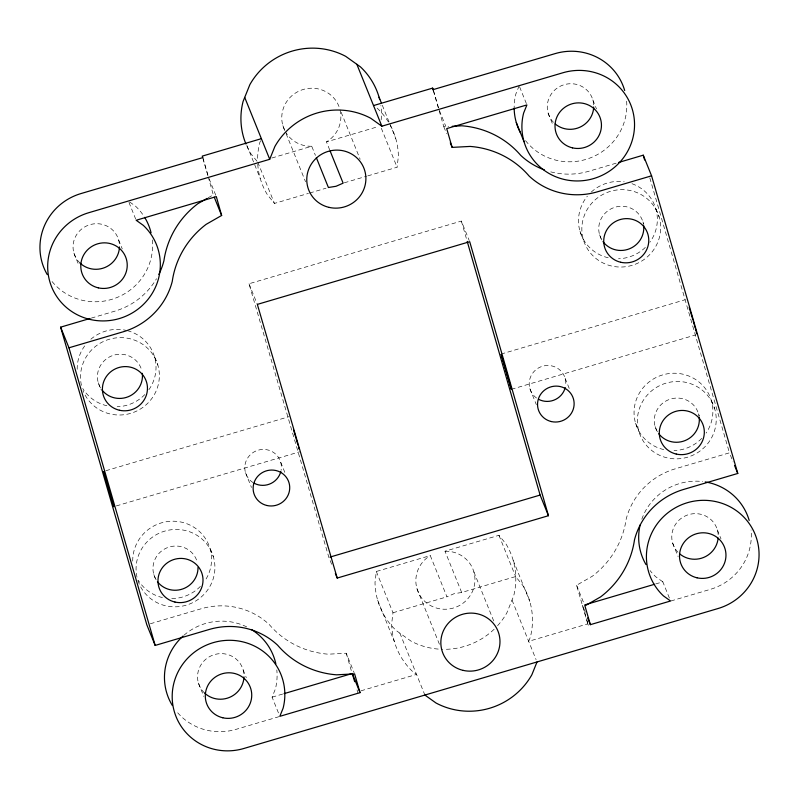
<?xml version="1.0" encoding="UTF-8"?>
<svg xmlns="http://www.w3.org/2000/svg" width="799" height="799" viewBox="0 0 799 799"><rect width="100%" height="100%" fill="white"/><g stroke="black" fill="none" stroke-linecap="round" stroke-linejoin="round"><path stroke-width="0.6" stroke-dasharray="4 3" d="M381.133 119.9L381.712 115.036A70.652 68.844 -22 0 0 380.893 105.448M367.76 175.89L397.083 167.231L398.391 156.304A70.652 68.844 -22 0 0 389.682 124.115M585.357 612.274L582.631 605.512L588.374 625.347L587.784 623.879L528.678 641.317L530.326 637.252A70.652 68.844 -22 0 0 522.556 585.058L515.625 576.558L461.672 592.488L454.032 593.717L446.941 596.833L430.271 555.575L376.319 571.495L375.011 582.431A70.652 68.844 -22 0 0 396.314 630.621L411.046 641.138A70.652 68.844 -22 0 0 442.706 649.317M376.319 571.495L392.988 612.763L391.68 623.689A70.652 68.844 -22 0 0 412.983 671.879L416.539 674.426L358.631 691.515M260.564 140.704L259.745 142.741A70.652 68.844 -22 0 0 257.598 160.689M278.461 712.948L272.089 697.167L275.375 689.028A56.519 55.071 -22 0 0 276.814 669.872M519.17 85.763L515.884 93.912A56.519 55.071 -22 0 0 514.166 108.274M208.139 197.802L213.303 194.846L208.649 178.327M587.784 623.879L576.588 585.248L592.249 576.279A87.56 85.313 -22 0 0 626.156 519.22A70.652 68.844 -22 0 1 675.245 468.823L729.437 452.833L733.142 462.002M271.85 158.012L311.73 146.247L315.435 155.415M329.697 149.922L326.461 141.892L378.067 126.661M257.747 164.284A70.652 68.844 -22 0 0 267.515 194.926L274.447 203.425L308.464 193.388M309.632 193.038L326.052 188.194M344.299 182.811L366.581 176.229M91.266 318.122L114.826 311.161A70.652 68.844 -22 0 0 156.514 278.701M616.149 163.186L589.043 171.186A70.652 68.844 -22 0 1 547.904 171.066M331.655 564.304L328.878 557.422L249.008 283.765L461.373 221.073L469.243 240.559M105.877 470.721L289.158 416.629M501.033 354.087L685.202 299.725M116.304 505.927L299.655 451.815M511.38 389.313L695.629 334.931M150.362 623.759L201.018 608.808A70.652 68.844 -22 0 1 269.273 624.558A87.56 85.313 -22 0 0 328.279 654.191L346.257 653.232L354.127 672.718M461.672 592.488L445.003 551.23L498.956 535.3L505.887 543.799A70.652 68.844 -22 0 1 513.657 595.984L506.856 612.863A70.652 68.844 -22 0 1 497.537 625.737M392.988 612.763L446.941 596.833M272.089 697.167L284.054 693.642M655.649 583.959L662.83 581.832L669.662 598.741M279.141 716.633L236.095 729.337A56.519 55.071 -22 0 1 175.81 710.501M670.87 600.998L710.321 589.362A56.519 55.071 -22 0 0 751.03 529.887M433.308 90.467L443.815 126.751L448.609 126.502M662.83 581.832L655.719 576.758A56.519 55.071 -22 0 1 650.036 570.526M257.008 161.218L250.846 153.668A70.652 68.844 -22 0 1 246.412 145.138M655.859 208.899L659.195 217.158A39.57 38.552 -22 0 1 611.575 266.027A39.57 38.552 -22 0 1 592.998 201.877A39.57 38.552 -22 0 1 659.195 217.158M642.935 221.952L643.844 224.209M592.838 99.915L596.483 108.934M711.41 400.718L714.745 408.968A39.57 38.552 -22 0 1 667.125 457.847A39.57 38.552 -22 0 1 648.548 393.687A39.57 38.552 -22 0 1 714.745 408.968M698.486 413.772L699.395 416.019M599.58 234.756L602.306 241.508M717.352 529.847L720.988 538.856M548.134 113.118L553.138 125.513M579.984 231.301L583.32 239.55M519.63 86.891L526.461 103.8M655.12 426.566L657.397 432.189M635.535 423.11L638.86 431.36M672.638 543.04L678.101 556.563M565.113 378.237L569.737 389.702M439.42 110.572L445.792 126.342M443.815 126.751L446.591 133.633M529.877 388.634L536.359 404.684M576.588 585.248L584.928 605.882M382.312 105.258L389.253 122.457M389.722 123.595L395.735 138.497M381.333 128.259L397.083 167.231M341.163 112.279L360.149 159.271M513.148 560.239L529.827 601.497M498.956 535.3L515.625 576.558M512.009 600.059L536.089 659.664M473.857 571.834L493.772 621.123M282.866 125.633L285.642 132.514M286.112 133.653L305.558 181.792M257.777 162.167L274.447 203.425M246.821 145.258L260.244 178.497M416.948 588.633L439.64 644.793M399.87 633.158L424.878 695.05M209.038 178.567L215.87 195.475M377.657 600.229L394.326 641.487M249.008 283.765L257.348 304.389M280.699 462.192L285.333 473.647M245.473 472.589L251.495 487.49M135.71 219.136L128.429 201.098L135.54 206.182A56.519 55.071 -22 0 1 144.02 216.339M118.622 239.9L122.267 248.908M154.537 356.883L157.872 365.133M210.087 548.693L213.423 556.943M243.126 669.822L246.312 677.712M73.907 253.093L78.921 265.488M98.257 382.731L100.984 389.483M198.422 683.015L203.885 696.538M153.808 574.541L156.075 580.164M649.817 177.897L729.437 452.833M433.557 90.766L438.971 109.443M357.023 689.837L358.042 693.342M202.836 157.603L208.249 176.279M346.257 653.232L351.68 671.969M202.916 158.462L207.99 175.97M461.373 221.073L466.876 240.219M445.003 551.23A29.673 28.914 -22 0 1 473.328 589.282A29.673 28.914 -22 0 1 426.716 603.045A29.673 28.914 -22 0 1 430.271 555.575M494.142 629.232A70.652 68.844 -22 0 1 443.934 649.327M641.807 519.21A56.519 55.071 -22 0 1 702.8 481.567M183.97 635.235A56.519 55.071 -22 0 1 247.191 627.135M626.636 101.163A56.519 55.071 -22 0 1 590.461 157.842A56.519 55.071 -22 0 1 525.522 140.604M152.299 239.94A56.519 55.071 -22 0 1 117.393 297.358A56.519 55.071 -22 0 1 52.055 281.528M553.437 122.307A23.311 22.722 -22 0 1 561.857 85.503A23.311 22.722 -22 0 1 593.717 105.788M80.07 263.121A23.311 22.722 -22 0 1 87.081 225.718A23.311 22.722 -22 0 1 119.5 245.772M677.952 552.239A23.311 22.722 -22 0 1 686.371 515.425A23.311 22.722 -22 0 1 718.221 535.72M204.574 693.053A23.311 22.722 -22 0 1 211.585 655.639A23.311 22.722 -22 0 1 244.005 675.694M377.088 108.105A70.652 68.844 -22 0 1 388.474 122.067M340.054 109.872A29.673 28.914 -22 0 1 326.461 141.892M311.73 146.247A29.673 28.914 -22 0 1 285.922 132.534M284.863 130.656A29.673 28.914 -22 0 1 300.654 90.367A29.673 28.914 -22 0 1 339.775 108.834M536.548 398.032A18.367 17.898 -22 0 1 531.325 375.3A18.367 17.898 -22 0 1 553.517 366.371A18.367 17.898 -22 0 1 565.492 386.386M253.133 482.636A18.367 17.898 -22 0 1 246.561 459.964A18.367 17.898 -22 0 1 268.734 450.197A18.367 17.898 -22 0 1 281.088 470.331M132.724 561.118A39.57 38.552 -22 0 1 183.48 522.636A39.57 38.552 -22 0 1 204.754 581.063M200.409 586.366A39.57 38.552 -22 0 1 170.407 598.571M162.467 597.562A39.57 38.552 -22 0 1 138.277 580.294M127.381 330.666A39.57 38.552 -22 0 1 148.544 390.182M144.859 394.556A39.57 38.552 -22 0 1 117.143 406.751M106.926 405.752A39.57 38.552 -22 0 1 82.736 388.484M77.183 369.308A39.57 38.552 -22 0 1 86.062 344.149M90.836 339.245A39.57 38.552 -22 0 1 126.282 330.396M663.789 449.587A39.57 38.552 -22 0 1 636.633 398.781A39.57 38.552 -22 0 1 691.694 377.288A39.57 38.552 -22 0 1 706.076 433.088M701.732 438.391A39.57 38.552 -22 0 1 674.006 450.586M631.969 183.7A39.57 38.552 -22 0 1 649.867 242.207M645.372 247.38A39.57 38.552 -22 0 1 618.466 258.776M608.239 257.777A39.57 38.552 -22 0 1 587.375 196.174M591.3 192.03A39.57 38.552 -22 0 1 624.239 181.802M156.135 579.804A22.612 22.032 -22 0 1 166.582 547.994A22.612 22.032 -22 0 1 197.163 561.747M100.584 387.984A22.612 22.032 -22 0 1 111.031 356.184A22.612 22.032 -22 0 1 141.613 369.927M657.447 431.83A22.612 22.032 -22 0 1 668.993 399.57A22.612 22.032 -22 0 1 699.005 416.009M601.897 240.01A22.612 22.032 -22 0 1 613.442 207.76A22.612 22.032 -22 0 1 643.455 224.199M136.989 577.178A39.57 38.552 -22 0 1 186.267 530.736A39.57 38.552 -22 0 1 203.745 594.626A39.57 38.552 -22 0 1 137.867 580.404M81.438 385.368A39.57 38.552 -22 0 1 129.977 338.736A39.57 38.552 -22 0 1 149.233 401.697A39.57 38.552 -22 0 1 83.076 390.701"/><path stroke-width="1.2" d="M60.624 327.161L68.964 347.795L123.166 331.795A70.652 68.844 -22 0 0 172.254 281.408A87.56 85.313 -22 0 1 206.152 224.339L221.643 215.47L216.319 196.604L136.17 220.264L143.281 225.338A56.519 55.071 -22 0 1 136.939 309.902A56.519 55.071 -22 0 1 53.293 290.596A56.519 55.071 -22 0 1 88.679 212.734L269.722 159.301L274.876 146.497A70.652 68.844 -22 0 1 370.686 118.222L381.862 126.202L562.905 72.759A56.519 55.071 -22 0 1 634.256 119.111A56.519 55.071 -22 0 1 574.091 180.874A56.519 55.071 -22 0 1 523.625 113.068L526.911 104.919L446.711 128.599L452.144 147.386L470.132 146.427A87.56 85.313 -22 0 1 529.138 176.06A70.652 68.844 -22 0 0 597.382 191.82L651.575 175.82L737.777 473.457L683.574 489.457A70.652 68.844 -22 0 0 634.486 539.844A87.56 85.313 -22 0 1 600.588 596.903L584.928 605.882L590.371 624.668L670.571 600.988L663.46 595.914A56.519 55.071 -22 0 1 669.802 511.35A56.519 55.071 -22 0 1 753.447 530.656A56.519 55.071 -22 0 1 718.061 608.518L243.835 748.493A56.519 55.071 -22 0 1 172.474 702.141A56.519 55.071 -22 0 1 232.649 640.379A56.519 55.071 -22 0 1 283.116 708.184L279.83 716.333L360.029 692.653L354.596 673.867L336.609 674.825A87.56 85.313 -22 0 1 277.603 645.192A70.652 68.844 -22 0 0 209.358 629.432L155.166 645.432L146.826 624.798L60.624 327.161L90.087 318.461M537.018 661.952L531.864 674.756A70.652 68.844 -22 0 1 436.054 703.03L424.878 695.05M207.111 198.392L197.812 203.715A87.56 85.313 -22 0 0 163.915 260.774A70.652 68.844 -22 0 1 158.821 274.437M261.383 138.666L202.237 156.125L202.836 157.603L80.939 193.578A56.519 55.071 -22 0 0 47.271 274.616M373.523 105.568L432.629 88.12L433.218 89.598L555.165 53.603A56.519 55.071 -22 0 1 624.688 90.517M618.506 162.497L643.245 155.186L651.575 175.82M330.067 557.073L540.114 495.07L548.454 515.705L337.208 578.057L335.36 573.472M284.054 693.642L351.101 673.847M585.028 604.803L654.451 584.309M452.204 126.302L461.792 125.793A87.56 85.313 -22 0 1 520.798 155.435A70.652 68.844 -22 0 0 544.419 169.907M734.531 465.437L737.777 473.457M516.294 122.517L524.034 141.673M450.296 142.801L452.144 147.386M379.066 97.238L381.383 102.971M587.635 617.907L590.371 624.668M356.853 64.31L381.862 126.202M330.157 151.061L343.131 183.161L336.039 186.277L328.399 187.505L316.364 157.703M244.714 97.408L269.722 159.301M214.232 197.133L221.643 215.47M352.289 673.497L360.029 692.653M689.187 307.525L690.466 311.69M293.583 430.072L295.62 436.903M690.805 312.828L692.823 319.66M337.208 578.057L257.348 304.389L469.712 241.707L548.454 515.705M643.245 155.186L644.623 159.97M432.629 88.12L433.308 90.467M352.629 674.666L354.656 681.667M68.964 347.795L155.166 645.432M295.96 438.052L297.987 445.193M693.162 320.808L694.401 325.123M467.215 241.418L540.114 495.07M694.661 326.062L695.18 327.95M298.516 447.11L299.046 449.078M695.44 328.888L695.969 330.856M696.229 331.845L696.698 333.782M251.405 629.492A56.519 55.071 -22 0 1 275.855 663.899M172.394 705.567A56.519 55.071 -22 0 1 183.051 636.054M646.001 564.573A56.519 55.071 -22 0 1 640.109 525.003M705.237 481.917A56.519 55.071 -22 0 1 749.192 520.449M520.329 132.544A56.519 55.071 -22 0 1 514.166 108.274M144.649 217.348A56.519 55.071 -22 0 1 151.081 232.809M593.707 106.976A23.311 22.722 -22 0 1 579.674 127.301A23.311 22.722 -22 0 1 555.175 123.935M119.48 246.961A23.311 22.722 -22 0 1 104.889 267.515A23.311 22.722 -22 0 1 80.07 263.121M243.985 676.883A23.311 22.722 -22 0 1 229.403 697.437A23.311 22.722 -22 0 1 204.574 693.053M718.131 538.107A23.311 22.722 -22 0 1 703.619 557.462A23.311 22.722 -22 0 1 679.679 553.857M379.695 99.545A70.652 68.844 -22 0 0 360.409 66.846L345.677 56.33A70.652 68.844 -22 0 0 249.877 84.604L243.076 101.483A70.652 68.844 -22 0 0 245.942 144.03M565.243 387.535A18.367 17.898 -22 0 1 538.556 399.28M280.839 471.48A18.367 17.898 -22 0 1 254.152 483.225M198.012 567.44A22.612 22.032 -22 0 1 182.741 588.943A22.612 22.032 -22 0 1 157.443 581.702M142.302 373.323A22.612 22.032 -22 0 1 128.289 396.713A22.612 22.032 -22 0 1 101.892 389.882M699.175 417.158A22.612 22.032 -22 0 1 685.162 440.549A22.612 22.032 -22 0 1 658.756 433.727M643.624 225.348A22.612 22.032 -22 0 1 629.612 248.739A22.612 22.032 -22 0 1 603.205 241.907M501.263 354.496L511.38 389.313L501.263 354.496M103.73 471.829L113.927 506.636L103.73 471.829M329.068 207.38A29.673 28.914 -22 0 0 364.783 170.726A29.673 28.914 -22 0 0 315.136 159.271A29.673 28.914 -22 0 0 329.068 207.38M222.811 717.782A23.311 22.722 -22 0 0 250.866 688.978A23.311 22.722 -22 0 0 211.865 679.979A23.311 22.722 -22 0 0 222.811 717.782M697.028 577.807A23.311 22.722 -22 0 0 725.092 549.003A23.311 22.722 -22 0 0 686.081 539.994A23.311 22.722 -22 0 0 697.028 577.807M98.307 287.85A23.311 22.722 -22 0 0 126.362 259.056A23.311 22.722 -22 0 0 87.351 250.047A23.311 22.722 -22 0 0 98.307 287.85M572.523 147.875A23.311 22.722 -22 0 0 600.578 119.071A23.311 22.722 -22 0 0 561.577 110.072A23.311 22.722 -22 0 0 572.523 147.875M463.15 670.381A29.673 28.914 -22 0 0 498.866 633.727A29.673 28.914 -22 0 0 449.218 622.261A29.673 28.914 -22 0 0 463.15 670.381M266.936 505.507A18.367 17.898 -22 0 0 289.038 482.816A18.367 17.898 -22 0 0 258.307 475.725A18.367 17.898 -22 0 0 266.936 505.507M551.34 421.562A18.367 17.898 -22 0 0 573.442 398.871A18.367 17.898 -22 0 0 542.711 391.78A18.367 17.898 -22 0 0 551.34 421.562M174.951 602.046A22.612 22.032 -22 0 0 202.167 574.121A22.612 22.032 -22 0 0 164.334 565.392A22.612 22.032 -22 0 0 174.951 602.046M119.401 410.237A22.612 22.032 -22 0 0 146.617 382.312A22.612 22.032 -22 0 0 108.784 373.572A22.612 22.032 -22 0 0 119.401 410.237M676.274 454.072A22.612 22.032 -22 0 0 703.48 426.147A22.612 22.032 -22 0 0 665.657 417.418A22.612 22.032 -22 0 0 676.274 454.072M620.723 262.262A22.612 22.032 -22 0 0 647.929 234.337A22.612 22.032 -22 0 0 610.106 225.598A22.612 22.032 -22 0 0 620.723 262.262"/></g></svg>
